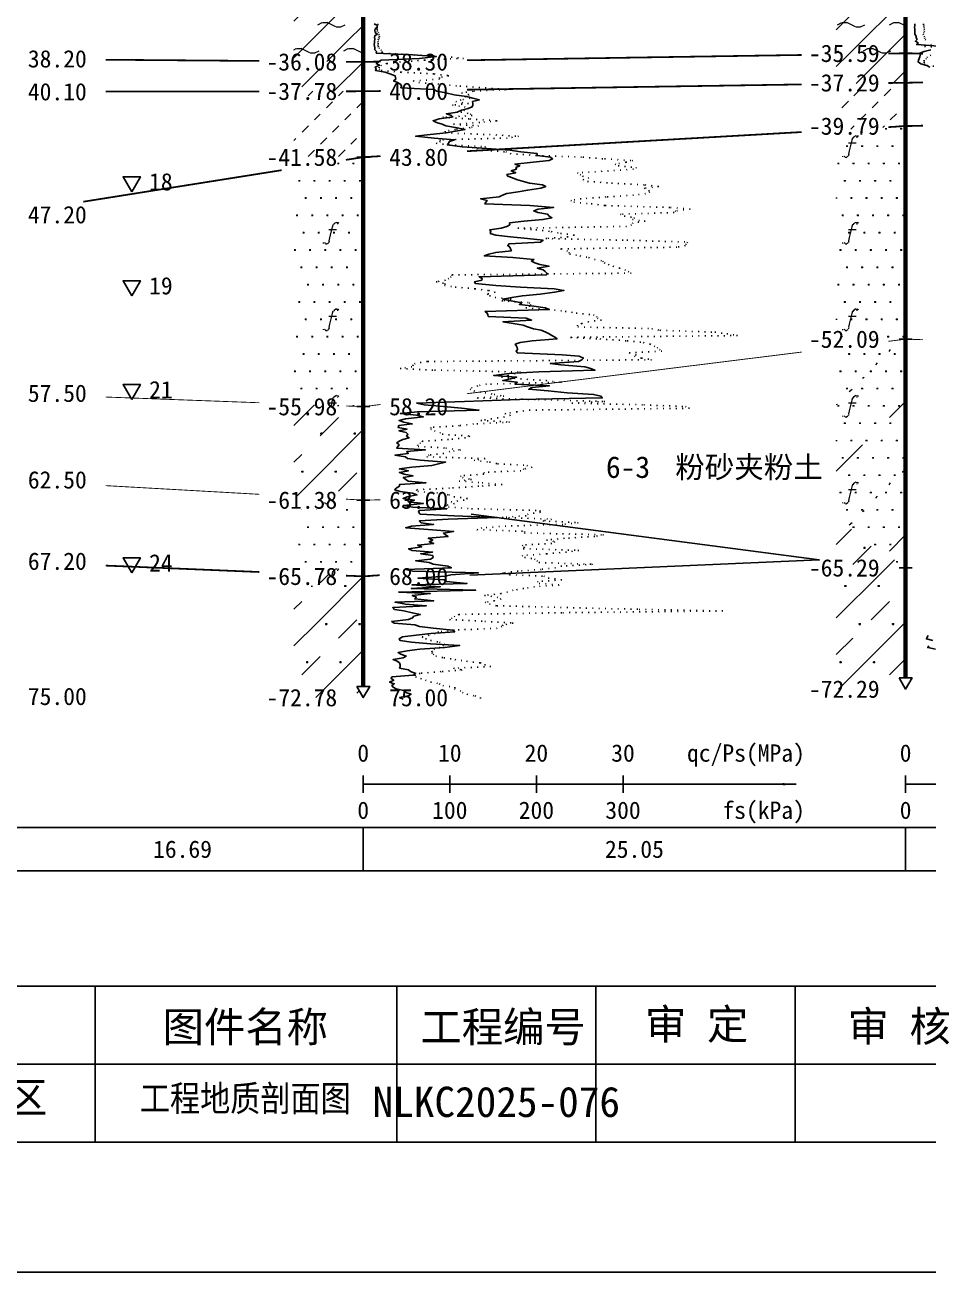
# Model space of a CAD drawing. Extents: x -37 to 3540, y -1485 to 297.
# Drawn here: x 2767 to 2871.3, y -1188 to -1044 of the extents above; entities that cross this region are included whole.
import ezdxf
from ezdxf.enums import TextEntityAlignment as Align

# ---------------------------------------------------------------- set-up
doc = ezdxf.new("R2010")
doc.units = 0
doc.linetypes.add('DOT', pattern=[6.35, 0, -6.35])
doc.layers.get('0').update_dxf_attribs({"linetype": 'CONTINUOUS'})
for name, color, linetype in [('CURVE', 200, 'CONTINUOUS'), ('FRAME', 7, 'CONTINUOUS'), ('HOLE', 41, 'CONTINUOUS'), ('RULER', 7, 'CONTINUOUS'), ('STRATUM', 241, 'CONTINUOUS')]:
    doc.layers.add(name, color=color, linetype=linetype)
doc.layers.add('HATCH', color=7, linetype='CONTINUOUS', lineweight=13)
doc.styles.add('ST', font='')
doc.styles.get('ST').set_extended_font_data('SimSun')
pattern_1 = [(45, (2352.4367, -1188), (-2.12132, 2.12132), [10, 0]), (26.565, (2353.5108, -1188.2536), (5.999823, 5.999812), [0.567, -12.849]), (0, (2352.944, -1188.2536), (0, 6), [0.567, -5.433]), (26.565, (2350.8554, -1188), (5.999823, 5.999812), [0.567, -12.849]), (0, (2351.3625, -1187.7464), (0, 6), [0.567, -5.433]), (153.435, (2352.9438, -1188.2536), (-5.999818, -5e-06), [1.134, -12.2826]), (26.565, (2356.5108, -1185.2536), (5.999823, 5.999812), [0.567, -12.849]), (0, (2355.944, -1185.2536), (0, 6), [0.567, -5.433]), (26.565, (2353.8554, -1185), (5.999823, 5.999812), [0.567, -12.849]), (0, (2354.3625, -1184.7464), (0, 6), [0.567, -5.433]), (153.435, (2355.9438, -1185.2536), (-5.999818, -5e-06), [1.134, -12.2826])]
pattern_2 = [(45, (2352.4367, -1188), (-4.24264, 4.24264), [10, 0]), (45, (2353.4977, -1191.182), (-2.12132, 6.36396), [3, -3])]
pattern_3 = [(45, (2352.4367, -1188), (-6e-07, 6.999982), [0.9473, -8.9522]), (45, (2353.8367, -1186.6), (-6e-07, 6.999982), [0.9869, -8.9126]), (45, (2355.2367, -1185.2), (-6e-07, 6.999982), [1.06018, -8.83931]), (45, (2356.6367, -1183.8), (-6e-07, 6.999982), [0.94918, -8.95032]), (45, (2358.0367, -1182.4), (-6e-07, 6.999982), [1.0365, -8.86299]), (45, (2355.9367, -1188), (-6e-07, 6.999982), [1.01335, -8.88615]), (45, (2357.3367, -1186.6), (-6e-07, 6.999982), [1.07896, -12.12037]), (45, (2358.7367, -1185.2), (-6e-07, 6.999982), [0.99882, -8.90067]), (45, (2353.1367, -1183.8), (-4e-07, 6.999982), [1.05533, -8.844165]), (45, (2354.5367, -1182.4), (-4e-07, 6.999982), [1.0365, -8.86299])]
pattern_4 = [(82.875, (2351.602, -1189.206), (0.0003693, 10.0001764), [0.08929, -80.53371]), (143.13, (2351.703, -1189.2818), (-29.999964, 20.0000536), [0.12627, -49.87373]), (172.875, (2351.8803, -1189.304), (-70.0002457, 9.9996603), [0.17857, -80.44443]), (206.565, (2352.0587, -1189.2147), (-9.999705, -9.999687), [0.19954, -22.16046]), (243.435, (2352.148, -1189.0363), (9e-06, -9.999696), [0.19954, -22.16146]), (255.964, (2352.2373, -1188.679), (-0.0002, -9.999501), [0.36813, -40.86287]), (255.964, (2352.5473, -1187.439), (-0.0002, -9.999501), [1.27838, -39.95262]), (255.964, (2352.6158, -1187.165), (-0.0002, -9.999501), [0.28235, -40.94865]), (216.87, (2352.806, -1186.9108), (-9.999982, -10.000018), [0.12627, -49.87373]), (243.435, (2352.705, -1186.9865), (9e-06, -9.999696), [0.19954, -22.16146]), (206.565, (2352.9845, -1186.8215), (-9.999705, -9.999687), [0.19954, -22.16046]), (172.875, (2353.1617, -1186.8437), (-70.0002457, 9.9996603), [0.17857, -80.44443]), (143.13, (2353.2627, -1186.9194), (-29.999964, 20.0000536), [0.12627, -49.87373]), (82.875, (2353.2516, -1187.008), (0.0003693, 10.0001764), [0.08929, -80.53371]), (0, (2352.107, -1187.66), (0, 10), [0.89286, -9.10714]), (0, (2352.4617, -1188), (1, 2), [0, -1.75]), (0, (2352.4367, -1187.975), (1, 2), [0, -1.75]), (0, (2352.4367, -1188), (1, 2), [0, -1.75]), (0, (2352.4117, -1188), (1, 2), [0, -1.75]), (0, (2352.4367, -1188.025), (1, 2), [0, -1.75])]
pattern_5 = [(82.875, (2350.6005, -1190.6533), (0.000812, 22.000388), [0.19644, -177.17416]), (143.13, (2350.8228, -1190.82), (-65.99992, 44.000118), [0.2778, -109.7222]), (172.875, (2351.2126, -1190.8687), (-154.00054, 21.999253), [0.39285, -176.97775]), (206.565, (2351.605, -1190.672), (-21.99935, -21.99931), [0.439, -48.753]), (243.435, (2351.802, -1190.28), (2e-05, -21.99933), [0.439, -48.7552]), (255.964, (2351.998, -1189.494), (-0.00044, -21.998903), [0.8099, -89.8983]), (255.964, (2352.68, -1186.7656), (-0.00044, -21.998903), [2.8124, -87.8958]), (255.964, (2352.8307, -1186.163), (-0.00044, -21.998903), [0.6212, -90.087]), (216.87, (2353.2493, -1185.6037), (-21.99996, -22.00004), [0.2778, -109.7222]), (243.435, (2353.027, -1185.77), (2e-05, -21.99933), [0.439, -48.7552]), (206.565, (2353.642, -1185.407), (-21.99935, -21.99931), [0.439, -48.753]), (172.875, (2354.0317, -1185.456), (-154.00054, 21.999253), [0.39285, -176.97775]), (143.13, (2354.254, -1185.6228), (-65.99992, 44.000118), [0.2778, -109.7222]), (82.875, (2354.2296, -1185.8177), (0.000812, 22.000388), [0.19644, -177.17416]), (0, (2351.711, -1187.252), (0, 22), [1.9643, -20.0357]), (0, (2352.4917, -1188), (2.2, 4.4), [0, -3.85]), (0, (2352.4367, -1187.945), (2.2, 4.4), [0, -3.85]), (0, (2352.4367, -1188), (2.2, 4.4), [0, -3.85]), (0, (2352.3817, -1188), (2.2, 4.4), [0, -3.85]), (0, (2352.4367, -1188.055), (2.2, 4.4), [0, -3.85])]

# ---------------------------------------------------------------- blocks, each defined once
blk = doc.blocks.new('图签_A3长')
for p, q in [((0, 18), (-380, 18)), ((-222.82, 0), (-222.82, 18)), ((-188, 0), (-188, 18)), ((-165, 0), (-165, 18)), ((-142, 0), (-142, 18)), ((-320, 9), (0, 9)), ((-380, 0), (0, 0))]:
    blk.add_line(p, q)
at = {"style": 'ST'}
for s, p in [('审 定', (-153.38, 13.61)), ('图件名称', (-205.49, 13.3)), ('工程编号', (-175.73, 13.3)), ('审 核', (-129.99, 13.36))]:
    blk.add_text(s, height=3.5, dxfattribs=at).set_placement(p, align=Align.MIDDLE_CENTER)
for tag, p in [('01＿单位名称', (-349.98, 8.36)), ('02＿工程名称', (-271.3, 5.16)), ('04＿工程编号', (-176.51, 4.65)), ('05＿日期', (-35.59, 4.65)), ('06＿图号', (-11.16, 4.91))]:
    blk.add_attdef(tag, text='', height=3.5, dxfattribs=at).set_placement(p, align=Align.MIDDLE_CENTER)
at = {"style": 'ST', "width": 0.85}
blk.add_attdef('03＿图件名称', text='', height=3, dxfattribs=at).set_placement((-205.49, 5.05), align=Align.MIDDLE_CENTER)
blk = doc.blocks.new('Arrow')
for points in [[(-3.984779, 0.348623), (0, 0), (-3.189535, 0)], [(-3.189535, 0), (0, 0), (-3.984779, -0.348623)]]:
    blk.add_solid(points)
blk = doc.blocks.new('TrigonHollow')
blk.add_lwpolyline([(0, -1.15), (1, 0.58), (-1, 0.58)], close=True)

msp = doc.modelspace()

# ---------------------------------------------------------------- hatches: boundary and pattern name
at = {"layer": 'HATCH'}
h = msp.add_hatch(dxfattribs=at)
h.set_pattern_fill('YNNT', color=251, style=0)
h.set_pattern_definition(pattern_1)
h.paths.add_polyline_path([(2806.08, -1031.68), (2798.08, -1031.54), (2798.08, -1048.22), (2806.08, -1048.29)])
h.paths.add_polyline_path([(2794.01, -1049.77), (2803.57, -1049.77), (2803.57, -1046.84), (2794.01, -1046.84)], flags=9)
h.paths.add_polyline_path([(2794.01, -1033.17), (2803.57, -1033.17), (2803.57, -1030.24), (2794.01, -1030.24)], flags=9)
h = msp.add_hatch(dxfattribs=at)
h.set_pattern_fill('YNNT', color=251, style=0)
h.set_pattern_definition(pattern_1)
h.paths.add_polyline_path([(2868.71, -1040.7), (2860.71, -1039.55), (2860.71, -1047.43), (2868.71, -1047.3)])
h.paths.add_polyline_path([(2856.64, -1048.79), (2866.2, -1048.79), (2866.2, -1045.86), (2856.64, -1045.86)], flags=9)
h.paths.add_polyline_path([(2856.64, -1042.19), (2866.2, -1042.19), (2866.2, -1039.26), (2856.64, -1039.26)], flags=9)
h = msp.add_hatch(dxfattribs=at)
h.set_pattern_fill('FZNT', color=32, style=0)
h.set_pattern_definition(pattern_2)
h.paths.add_polyline_path([(2868.71, -1047.3), (2860.71, -1047.43), (2860.71, -1050.83), (2868.71, -1050.7)])
h.paths.add_polyline_path([(2856.64, -1052.19), (2866.2, -1052.19), (2866.2, -1049.26), (2856.64, -1049.26)], flags=9)
h.paths.add_polyline_path([(2856.64, -1048.79), (2866.2, -1048.79), (2866.2, -1045.86), (2856.64, -1045.86)], flags=9)
h = msp.add_hatch(dxfattribs=at)
h.set_pattern_fill('FZNT', color=32, style=0)
h.set_pattern_definition(pattern_2)
h.paths.add_polyline_path([(2806.08, -1048.29), (2798.08, -1048.22), (2798.08, -1051.69), (2806.08, -1051.68)])
h.paths.add_polyline_path([(2794.01, -1053.17), (2803.57, -1053.17), (2803.57, -1050.24), (2794.01, -1050.24)], flags=9)
h.paths.add_polyline_path([(2794.01, -1049.77), (2803.57, -1049.77), (2803.57, -1046.84), (2794.01, -1046.84)], flags=9)
h = msp.add_hatch(dxfattribs=at)
h.set_pattern_fill('NZFT', color=52, style=0)
h.set_pattern_definition(pattern_3)
h.paths.add_polyline_path([(2868.71, -1050.7), (2860.71, -1050.83), (2860.71, -1056.16), (2868.71, -1055.7)])
h.paths.add_polyline_path([(2856.64, -1057.19), (2866.2, -1057.19), (2866.2, -1054.26), (2856.64, -1054.26)], flags=9)
h.paths.add_polyline_path([(2856.64, -1052.19), (2866.2, -1052.19), (2866.2, -1049.26), (2856.64, -1049.26)], flags=9)
h = msp.add_hatch(dxfattribs=at)
h.set_pattern_fill('NZFT', color=52, style=0)
h.set_pattern_definition(pattern_3)
h.paths.add_polyline_path([(2806.08, -1051.68), (2798.08, -1051.69), (2798.08, -1060.56), (2806.08, -1059.29)])
h.paths.add_polyline_path([(2794.01, -1060.77), (2803.57, -1060.77), (2803.57, -1057.84), (2794.01, -1057.84)], flags=9)
h.paths.add_polyline_path([(2794.01, -1053.17), (2803.57, -1053.17), (2803.57, -1050.24), (2794.01, -1050.24)], flags=9)
h = msp.add_hatch(dxfattribs=at)
h.set_pattern_fill('FS', color=142, style=0)
h.set_pattern_definition(pattern_4)
h.paths.add_polyline_path([(2868.71, -1055.7), (2860.71, -1056.16), (2860.71, -1081.3), (2868.71, -1080.3)])
h.paths.add_polyline_path([(2856.64, -1081.79), (2866.2, -1081.79), (2866.2, -1078.86), (2856.64, -1078.86)], flags=9)
h.paths.add_polyline_path([(2856.64, -1057.19), (2866.2, -1057.19), (2866.2, -1054.26), (2856.64, -1054.26)], flags=9)
h = msp.add_hatch(dxfattribs=at)
h.set_pattern_fill('FS', color=142, style=0)
h.set_pattern_definition(pattern_4)
h.paths.add_polyline_path([(2806.08, -1059.29), (2798.08, -1060.56), (2798.08, -1087.79), (2806.08, -1088.09)])
h.paths.add_polyline_path([(2794.01, -1089.57), (2803.57, -1089.57), (2803.57, -1086.64), (2794.01, -1086.64)], flags=9)
h.paths.add_polyline_path([(2794.01, -1060.77), (2803.57, -1060.77), (2803.57, -1057.84), (2794.01, -1057.84)], flags=9)
h = msp.add_hatch(dxfattribs=at)
h.set_pattern_fill('FS', color=142, style=0)
h.set_pattern_definition(pattern_4)
h.paths.add_polyline_path([(2868.71, -1080.3), (2860.71, -1081.3), (2860.71, -1100.95), (2868.71, -1106.7)])
h.paths.add_polyline_path([(2856.64, -1081.79), (2866.2, -1081.79), (2866.2, -1078.86), (2856.64, -1078.86)], flags=9)
h = msp.add_hatch(dxfattribs=at)
h.set_pattern_fill('SZFT', color=142, scale=2.2, style=0)
h.set_pattern_definition([(45, (2352.437, -1188), (-2e-06, 15.39996), [4.3383, -17.44058]), (45, (2358.625, -1181.777), (-2e-06, 15.39996), [4.38607, -17.3928]), (45, (2363.585, -1176.819), (-2e-06, 15.39996), [3.98994, -17.78894]), (26.565, (2352.437, -1180.3), (15.4, 15.4), [0.2123, -34.22315]), (36.8699, (2353.9767, -1178.76), (15.4, 15.4), [0.43504, -76.56496]), (315, (2360.137, -1172.653), (15.39996, 3e-06), [0.0727, -21.70617]), (26.565, (2360.137, -1188), (15.4, 15.4), [0.31845, -34.117]), (26.565, (2361.677, -1186.46), (15.4, 15.4), [0.2316, -34.20383]), (90, (2362.447, -1185.69), (-15.4, -1e-06), [0.0633, -15.3367]), (26.565, (2363.217, -1184.92), (15.4, 15.4), [0.2002, -68.6707]), (36.8699, (2364.7567, -1183.38), (15.4, 15.4), [0.24352, -76.75648]), (45, (2366.297, -1181.84), (-5e-07, 15.39996), [0.24005, -21.53884]), (315, (2367.648, -1180.195), (15.39996, 3e-06), [0.0727, -21.70617]), (36.8699, (2355.5167, -1177.22), (15.4, 15.4), [0.22493, -76.77507]), (53.1301, (2357.0567, -1175.68), (30.8, 46.2), [0.29564, -76.70436]), (53.1301, (2358.5967, -1174.14), (30.8, 46.2), [0.27774, -76.72226])])
h.paths.add_polyline_path([(2868.71, -1080.3), (2860.71, -1081.3), (2860.71, -1100.95), (2868.71, -1106.7)])
h.paths.add_polyline_path([(2856.64, -1081.79), (2866.2, -1081.79), (2866.2, -1078.86), (2856.64, -1078.86)], flags=9)
h = msp.add_hatch(dxfattribs=at)
h.set_pattern_fill('FZNT', color=32, style=0)
h.set_pattern_definition(pattern_2)
h.paths.add_polyline_path([(2806.08, -1088.09), (2798.08, -1087.79), (2798.08, -1098.43), (2806.08, -1098.88)])
h.paths.add_polyline_path([(2794.01, -1100.37), (2803.57, -1100.37), (2803.57, -1097.44), (2794.01, -1097.44)], flags=9)
h.paths.add_polyline_path([(2794.01, -1089.57), (2803.57, -1089.57), (2803.57, -1086.64), (2794.01, -1086.64)], flags=9)
h = msp.add_hatch(dxfattribs=at)
h.set_pattern_fill('FS', color=32, scale=2.2, style=0)
h.set_pattern_definition(pattern_5)
h.paths.add_polyline_path([(2806.08, -1088.09), (2798.08, -1087.79), (2798.08, -1098.43), (2806.08, -1098.88)])
h.paths.add_polyline_path([(2794.01, -1100.37), (2803.57, -1100.37), (2803.57, -1097.44), (2794.01, -1097.44)], flags=9)
h.paths.add_polyline_path([(2794.01, -1089.57), (2803.57, -1089.57), (2803.57, -1086.64), (2794.01, -1086.64)], flags=9)
h = msp.add_hatch(dxfattribs=at)
h.set_pattern_fill('FS', color=142, style=0)
h.set_pattern_definition(pattern_4)
h.paths.add_polyline_path([(2806.08, -1098.88), (2798.08, -1098.43), (2798.08, -1107.35), (2806.08, -1107.68)])
h.paths.add_polyline_path([(2794.01, -1109.17), (2803.57, -1109.17), (2803.57, -1106.24), (2794.01, -1106.24)], flags=9)
h.paths.add_polyline_path([(2794.01, -1100.37), (2803.57, -1100.37), (2803.57, -1097.44), (2794.01, -1097.44)], flags=9)
h = msp.add_hatch(dxfattribs=at)
h.set_pattern_fill('FZNT', color=32, style=0)
h.set_pattern_definition(pattern_2)
h.paths.add_polyline_path([(2868.71, -1106.7), (2860.71, -1100.95), (2860.71, -1120.7), (2868.71, -1120.7), (2867.96, -1119.4), (2868.71, -1119.4)])
h.paths.add_polyline_path([(2856.64, -1122.19), (2866.2, -1122.19), (2866.2, -1119.26), (2856.64, -1119.26)], flags=9)
h.paths.add_polyline_path([(2856.64, -1108.19), (2866.2, -1108.19), (2866.2, -1105.26), (2856.64, -1105.26)], flags=9)
h = msp.add_hatch(dxfattribs=at)
h.set_pattern_fill('FS', color=32, scale=2.2, style=0)
h.set_pattern_definition(pattern_5)
h.paths.add_polyline_path([(2868.71, -1106.7), (2860.71, -1100.95), (2860.71, -1120.7), (2868.71, -1120.7), (2867.96, -1119.4), (2868.71, -1119.4)])
h.paths.add_polyline_path([(2856.64, -1122.19), (2866.2, -1122.19), (2866.2, -1119.26), (2856.64, -1119.26)], flags=9)
h.paths.add_polyline_path([(2856.64, -1108.19), (2866.2, -1108.19), (2866.2, -1105.26), (2856.64, -1105.26)], flags=9)
h = msp.add_hatch(dxfattribs=at)
h.set_pattern_fill('FZNT', color=32, style=0)
h.set_pattern_definition(pattern_2)
h.paths.add_polyline_path([(2806.08, -1107.68), (2798.08, -1107.35), (2798.08, -1121.68), (2806.08, -1121.68), (2805.33, -1120.39), (2806.08, -1120.39)])
h.paths.add_polyline_path([(2794.01, -1123.17), (2803.57, -1123.17), (2803.57, -1120.24), (2794.01, -1120.24)], flags=9)
h.paths.add_polyline_path([(2794.01, -1109.17), (2803.57, -1109.17), (2803.57, -1106.24), (2794.01, -1106.24)], flags=9)
h = msp.add_hatch(dxfattribs=at)
h.set_pattern_fill('FS', color=32, scale=2.2, style=0)
h.set_pattern_definition(pattern_5)
h.paths.add_polyline_path([(2806.08, -1107.68), (2798.08, -1107.35), (2798.08, -1121.68), (2806.08, -1121.68), (2805.33, -1120.39), (2806.08, -1120.39)])
h.paths.add_polyline_path([(2794.01, -1123.17), (2803.57, -1123.17), (2803.57, -1120.24), (2794.01, -1120.24)], flags=9)
h.paths.add_polyline_path([(2794.01, -1109.17), (2803.57, -1109.17), (2803.57, -1106.24), (2794.01, -1106.24)], flags=9)

# ---------------------------------------------------------------- linework, layer by layer
at = {"layer": 'CURVE', "color": 30, "linetype": 'Continuous'}
for points in [[(2807.33, -1043.88), (2807.73, -1044.09), (2807.7, -1044.28), (2807.46, -1044.49), (2807.42, -1044.68), (2807.47, -1044.88), (2807.71, -1045.09), (2807.42, -1045.28), (2807.38, -1045.49), (2807.42, -1045.68), (2807.4, -1045.88), (2807.38, -1046.09), (2807.36, -1046.28), (2807.4, -1046.49), (2807.44, -1046.68), (2807.41, -1046.88), (2807.6, -1047.09), (2807.58, -1047.28), (2811.81, -1047.49), (2814.52, -1047.68), (2812.58, -1047.88), (2808.15, -1048.09), (2807.83, -1048.29), (2807.59, -1048.49), (2807.98, -1048.68), (2807.48, -1048.88), (2807.57, -1049.09), (2807.5, -1049.28), (2808.6, -1049.49), (2809.15, -1049.68), (2809.79, -1049.88), (2809.8, -1050.09), (2809.84, -1050.28), (2809.59, -1050.49), (2810.06, -1050.68), (2810.41, -1050.88), (2810.51, -1051.09), (2810.43, -1051.28), (2814.23, -1051.49), (2814.6, -1051.68), (2815.62, -1051.88), (2816.57, -1052.09), (2818.02, -1052.28), (2818.74, -1052.49), (2819.5, -1052.68), (2818.72, -1052.88), (2818.73, -1053.09), (2818.73, -1053.28), (2818.66, -1053.49), (2818.2, -1053.68), (2817.42, -1053.88), (2816.95, -1054.09), (2815.68, -1054.28), (2816.29, -1054.49), (2816.26, -1054.68), (2814.84, -1054.88), (2814.15, -1055.09), (2814.53, -1055.28), (2815.19, -1055.49), (2815.62, -1055.68), (2816.74, -1055.88), (2817.85, -1056.09), (2816.74, -1056.28), (2815.65, -1056.49), (2813.8, -1056.68), (2812.13, -1056.88), (2814.29, -1057.09), (2816.64, -1057.28), (2816.04, -1057.49), (2815.92, -1057.68), (2815.8, -1057.88), (2817.52, -1058.09), (2820.34, -1058.28), (2823.03, -1058.49), (2824.3, -1058.68), (2826.16, -1058.88), (2826.15, -1059.09), (2827.69, -1059.29), (2827.94, -1059.49), (2827.57, -1059.68), (2825.72, -1059.88), (2823.59, -1060.09), (2824.16, -1060.28), (2823.72, -1060.49), (2823.77, -1060.68), (2823.18, -1060.88), (2823.69, -1061.09), (2822.68, -1061.28), (2822.79, -1061.49), (2823.32, -1061.68), (2823.79, -1061.88), (2824.6, -1062.09), (2825.3, -1062.28), (2826.77, -1062.49), (2827.16, -1062.68), (2826.61, -1062.88), (2825.09, -1063.09), (2823.99, -1063.28), (2822.66, -1063.49), (2822.16, -1063.68), (2821.79, -1063.88), (2819.64, -1064.09), (2820.38, -1064.28), (2820.23, -1064.49), (2820.14, -1064.68), (2825.31, -1064.88), (2828.07, -1065.09), (2826.28, -1065.28), (2825.78, -1065.49), (2826.23, -1065.68), (2827.38, -1065.88), (2827.54, -1066.09), (2827.88, -1066.28), (2826.83, -1066.49), (2824.62, -1066.68), (2822.99, -1066.88), (2823.03, -1067.09), (2822.67, -1067.28), (2822.02, -1067.49), (2820.69, -1067.68), (2820.81, -1067.88), (2820.75, -1068.09), (2821.4, -1068.28), (2823.09, -1068.49), (2825.06, -1068.68), (2826.86, -1068.88), (2826.55, -1069.09), (2822.93, -1069.28), (2822.77, -1069.49), (2823, -1069.68), (2823.1, -1069.88), (2823.19, -1070.09), (2821.39, -1070.28), (2820.58, -1070.49), (2820.05, -1070.68), (2823.35, -1070.88), (2825.79, -1071.09), (2825.5, -1071.28), (2825.89, -1071.49), (2826.48, -1071.68), (2827.54, -1071.88), (2826.17, -1072.09), (2826.87, -1072.28), (2827.08, -1072.49), (2827.3, -1072.68), (2827.23, -1072.88), (2819.47, -1073.09), (2819.8, -1073.28), (2819.76, -1073.49), (2818.94, -1073.68), (2819.05, -1073.88), (2821.4, -1074.09), (2824.25, -1074.28), (2828.14, -1074.49), (2829.25, -1074.68), (2828.18, -1074.88), (2826.52, -1075.09), (2824.47, -1075.28), (2823.26, -1075.49), (2822.2, -1075.68), (2823.15, -1075.88), (2824.4, -1076.09), (2824.11, -1076.28), (2825.78, -1076.49), (2827.08, -1076.68), (2827.59, -1076.88), (2820.15, -1077.09), (2820.4, -1077.28), (2820.49, -1077.49), (2820.52, -1077.68), (2824.89, -1077.88), (2825.52, -1078.09), (2822.22, -1078.28), (2823.4, -1078.49), (2824.55, -1078.68), (2825.07, -1078.88), (2825.75, -1079.09), (2826.62, -1079.28), (2827.18, -1079.49), (2827.57, -1079.68), (2827.87, -1079.88), (2828.29, -1080.09), (2828.46, -1080.28), (2825.59, -1080.49), (2824.22, -1080.68), (2823.63, -1080.88), (2823.8, -1081.09), (2823.86, -1081.28), (2823.89, -1081.49), (2823.74, -1081.68), (2823.89, -1081.88), (2829.07, -1082.09), (2831, -1082.28), (2831.51, -1082.49), (2831.32, -1082.68), (2830.94, -1082.88), (2827.67, -1083.09), (2828.89, -1083.28), (2831.67, -1083.49), (2832.35, -1083.68), (2832.83, -1083.88), (2826.37, -1084.09), (2822.92, -1084.28), (2821.16, -1084.49), (2823.8, -1084.68), (2823.08, -1084.88), (2822.19, -1085.09), (2823.86, -1085.28), (2823.59, -1085.49), (2827.58, -1085.68), (2825.57, -1085.88), (2825.19, -1086.09), (2827.43, -1086.28), (2829.62, -1086.49), (2832.68, -1086.68), (2833.53, -1086.88), (2833.68, -1087.09), (2824.14, -1087.28), (2817.77, -1087.49), (2812.26, -1087.68), (2813.12, -1087.88), (2815.35, -1088.09), (2817.44, -1088.28), (2819.44, -1088.49), (2812.34, -1088.68), (2810.36, -1088.88), (2812.22, -1089.09), (2813.03, -1089.28), (2810.98, -1089.49), (2810.23, -1089.68), (2810.76, -1089.88), (2811.74, -1090.09), (2810.19, -1090.28), (2810.11, -1090.49), (2811.15, -1090.68), (2810.21, -1090.88), (2811.03, -1091.09), (2811.24, -1091.28), (2811.07, -1091.49), (2811.37, -1091.68), (2810.64, -1091.88), (2810.22, -1092.09), (2809.95, -1092.28), (2810.23, -1092.49), (2810.08, -1092.68), (2809.95, -1092.88), (2813.26, -1093.09), (2811.1, -1093.28), (2811.28, -1093.49), (2809.75, -1093.68), (2810.96, -1093.88), (2811.18, -1094.09), (2812.65, -1094.28), (2815.59, -1094.49), (2814.78, -1094.68), (2813.99, -1094.88), (2811.68, -1095.09), (2810.27, -1095.28), (2811.3, -1095.49), (2810.27, -1095.68), (2810.81, -1095.88), (2811.84, -1096.09), (2810.7, -1096.28), (2811.01, -1096.49), (2811.28, -1096.68), (2813.32, -1096.88), (2810.27, -1097.09), (2810.27, -1097.28), (2809.9, -1097.49), (2809.73, -1097.68), (2810.33, -1097.88), (2811.79, -1098.09), (2812.29, -1098.28), (2811.17, -1098.49), (2810.69, -1098.68), (2811.99, -1098.88), (2811.29, -1099.09), (2813.04, -1099.28), (2810.72, -1099.49), (2811.8, -1099.68), (2815.74, -1099.88), (2812.53, -1100.08), (2812.48, -1100.29), (2812.67, -1100.49), (2816.6, -1100.68), (2821.53, -1100.88), (2815.9, -1101.08), (2812.58, -1101.29), (2812.79, -1101.49), (2814.2, -1101.68), (2811.67, -1101.88), (2811, -1102.08), (2813.57, -1102.29), (2816.51, -1102.49), (2815.34, -1102.68), (2815.58, -1102.88), (2815.89, -1103.08), (2813.6, -1103.29), (2814.11, -1103.49), (2813.7, -1103.68), (2814.23, -1103.88), (2812.38, -1104.08), (2812.84, -1104.29), (2811.33, -1104.49), (2811.75, -1104.68), (2814.1, -1104.88), (2812.73, -1105.08), (2814.11, -1105.29), (2814.15, -1105.49), (2813.86, -1105.68), (2812.15, -1105.88), (2813.7, -1106.08), (2814.16, -1106.29), (2815.85, -1106.49), (2816.26, -1106.68), (2811, -1106.88), (2811.81, -1107.08), (2819.39, -1107.29), (2816.21, -1107.49), (2815.56, -1107.68), (2812.39, -1107.88), (2815.43, -1108.08), (2815.7, -1108.29), (2818.05, -1108.49), (2811.71, -1108.68), (2814.97, -1108.88), (2811.63, -1109.08), (2819.08, -1109.29), (2810.18, -1109.49), (2813.83, -1109.68), (2811.75, -1109.88), (2812.22, -1110.08), (2812.04, -1110.29), (2814.23, -1110.49), (2809.76, -1110.68), (2810.97, -1110.88), (2813.37, -1111.08), (2809.49, -1111.29), (2809.7, -1111.49), (2810.78, -1111.68), (2811.75, -1111.88), (2812.69, -1112.08), (2811.91, -1112.29), (2811.79, -1112.49), (2811.33, -1112.68), (2809.38, -1112.88), (2809.66, -1113.08), (2812.04, -1113.29), (2812.6, -1113.49), (2814.15, -1113.68), (2816.44, -1113.88), (2816.65, -1114.08), (2813.89, -1114.29), (2812.2, -1114.49), (2810.61, -1114.68), (2810.24, -1114.88), (2810.33, -1115.08), (2811.67, -1115.29), (2813.84, -1115.49), (2817.22, -1115.68), (2815.5, -1115.88), (2812.61, -1116.08), (2811.14, -1116.29), (2810.1, -1116.49), (2810.43, -1116.68), (2811.06, -1116.88), (2810.68, -1117.08), (2809.53, -1117.29), (2809.99, -1117.49), (2810.29, -1117.68), (2810.34, -1117.88), (2810.33, -1118.08), (2810.29, -1118.29), (2811.33, -1118.49), (2811.53, -1118.68), (2812.14, -1118.88), (2811.84, -1119.08), (2809.4, -1119.29), (2809.3, -1119.49), (2809.61, -1119.68), (2809.12, -1119.88), (2809.67, -1120.08), (2809.38, -1120.29), (2809.54, -1120.49), (2809.9, -1120.68), (2810.93, -1120.88), (2811.01, -1121.08), (2811.61, -1121.29), (2811.26, -1121.49), (2810.28, -1121.68), (2810.69, -1121.88)], [(2869.76, -1043.9), (2869.77, -1044.1), (2869.75, -1044.3), (2869.76, -1044.5), (2869.76, -1044.7), (2869.76, -1044.9), (2869.77, -1045.1), (2869.93, -1045.3), (2869.92, -1045.5), (2870.04, -1045.7), (2869.85, -1045.9), (2870.17, -1046.1), (2870, -1046.3), (2872.98, -1046.5)], [(2871.62, -1046.9), (2870.86, -1047.1), (2870.37, -1047.3), (2870.39, -1047.5), (2870.35, -1047.7), (2870.26, -1047.9), (2870.2, -1048.1), (2870.16, -1048.3), (2870.47, -1048.5), (2871.15, -1048.7), (2871.49, -1048.9)], [(2871.31, -1114.5), (2871.19, -1114.7), (2871.12, -1114.9), (2871.86, -1115.1)], [(2871.41, -1115.7), (2871.26, -1115.9), (2872.16, -1116.1)]]:
    msp.add_lwpolyline(points, dxfattribs=at)
at = {"layer": 'CURVE', "color": 100, "linetype": 'DOT', "ltscale": 0.1}
for points in [[(2807.82, -1043.88), (2807.74, -1044.09), (2807.68, -1044.28), (2807.71, -1044.49), (2807.68, -1044.68), (2807.81, -1044.88), (2807.88, -1045.09), (2807.95, -1045.28), (2807.91, -1045.49), (2807.83, -1045.68), (2807.78, -1045.88), (2807.82, -1046.09), (2807.78, -1046.28), (2807.82, -1046.49), (2807.88, -1046.68), (2808.15, -1046.88), (2808.24, -1047.09), (2808.29, -1047.28), (2811.98, -1047.49), (2815.52, -1047.68), (2817.68, -1047.88), (2813.19, -1048.09), (2810.37, -1048.29), (2808.8, -1048.49), (2808.21, -1048.68), (2807.94, -1048.88), (2807.94, -1049.09), (2808.16, -1049.28), (2810.46, -1049.49), (2814.28, -1049.68), (2815.96, -1049.88), (2814.89, -1050.09), (2814.91, -1050.28), (2811.84, -1050.49), (2812.5, -1050.68), (2815.3, -1050.88), (2817.25, -1051.09), (2820.17, -1051.28), (2822.61, -1051.49), (2818.77, -1051.68), (2817.43, -1051.88), (2818.33, -1052.09), (2817.86, -1052.28), (2818.4, -1052.49), (2817.38, -1052.68), (2816.76, -1052.88), (2818.23, -1053.09), (2816.38, -1053.28), (2817.77, -1053.49), (2818.21, -1053.68), (2817.78, -1053.88), (2817.37, -1054.09), (2818.42, -1054.28), (2818.66, -1054.49), (2815.27, -1054.68), (2818.41, -1054.88), (2821.56, -1055.09), (2819.53, -1055.28), (2816.52, -1055.49), (2819.4, -1055.68), (2818.42, -1055.88), (2816.74, -1056.09), (2815.56, -1056.28), (2815.53, -1056.49), (2820.66, -1056.68), (2824.03, -1056.88), (2822.71, -1057.09), (2814.97, -1057.28), (2814.99, -1057.49), (2814.51, -1057.68), (2815.98, -1057.88), (2820.21, -1058.09), (2819.19, -1058.28), (2820.09, -1058.49), (2822.54, -1058.68), (2823.05, -1058.88), (2826.06, -1059.09), (2831.44, -1059.29), (2833.96, -1059.49), (2837.23, -1059.68), (2836.41, -1059.88), (2835.17, -1060.09), (2835.52, -1060.28), (2837.63, -1060.49), (2837.31, -1060.68), (2834.39, -1060.88), (2830.82, -1061.09), (2831.15, -1061.28), (2831.42, -1061.49), (2832.15, -1061.68), (2831.45, -1061.88), (2831.98, -1062.09), (2834.76, -1062.28), (2838.61, -1062.49), (2840.22, -1062.68), (2838.52, -1062.88), (2839.05, -1063.09), (2839.16, -1063.28), (2838.69, -1063.49), (2837.3, -1063.68), (2834.12, -1063.88), (2831.25, -1064.09), (2830.06, -1064.28), (2830.39, -1064.49), (2832.42, -1064.68), (2834.03, -1064.88), (2841.55, -1065.09), (2843.84, -1065.28), (2842.18, -1065.49), (2841.98, -1065.68), (2835.79, -1065.88), (2836.23, -1066.09), (2837.39, -1066.28), (2837.17, -1066.49), (2838.63, -1066.68), (2837.23, -1066.88), (2837.07, -1067.09), (2836.5, -1067.28), (2823.94, -1067.49), (2826.02, -1067.68), (2827.79, -1067.88), (2828.87, -1068.09), (2830.47, -1068.28), (2829.7, -1068.49), (2827.17, -1068.68), (2836.52, -1068.88), (2843.53, -1069.09), (2843.39, -1069.28), (2843.28, -1069.49), (2842.3, -1069.68), (2828.87, -1069.88), (2829.6, -1070.09), (2829.81, -1070.28), (2829.9, -1070.49), (2831.1, -1070.68), (2832.11, -1070.88), (2832.78, -1071.09), (2833.74, -1071.28), (2833.91, -1071.49), (2834.37, -1071.68), (2834.91, -1071.88), (2835.65, -1072.09), (2836.28, -1072.28), (2836.67, -1072.49), (2837.03, -1072.68), (2816.34, -1072.88), (2816.23, -1073.09), (2815.98, -1073.28), (2815.57, -1073.49), (2814.52, -1073.68), (2815.56, -1073.88), (2815.46, -1074.09), (2816.71, -1074.28), (2818.99, -1074.49), (2820.57, -1074.68), (2821.3, -1074.88), (2820.4, -1075.09), (2820.68, -1075.28), (2821.3, -1075.49), (2823.15, -1075.68), (2822.1, -1075.88), (2825.24, -1076.09), (2825.45, -1076.28), (2825.32, -1076.49), (2824.86, -1076.68), (2827.42, -1076.88), (2829.42, -1077.09), (2830.69, -1077.28), (2832.66, -1077.49), (2833, -1077.68), (2833.13, -1077.88), (2833.58, -1078.09), (2832.11, -1078.28), (2831.32, -1078.49), (2830.83, -1078.68), (2830.85, -1078.88), (2839.39, -1079.09), (2840.35, -1079.28), (2846.7, -1079.49), (2848.07, -1079.68), (2849.3, -1079.88), (2830.01, -1080.09), (2833.41, -1080.28), (2836.57, -1080.49), (2838.42, -1080.68), (2839.22, -1080.88), (2839.66, -1081.09), (2840.02, -1081.28), (2840.29, -1081.49), (2840.57, -1081.68), (2836.8, -1081.88), (2837.58, -1082.09), (2837.4, -1082.28), (2838.22, -1082.49), (2839.38, -1082.68), (2813.49, -1082.88), (2812.07, -1083.09), (2811.86, -1083.28), (2811.71, -1083.49), (2810.35, -1083.68), (2814.33, -1083.88), (2824.25, -1084.09), (2823.62, -1084.28), (2822.81, -1084.49), (2822.05, -1084.68), (2824.25, -1084.88), (2827.2, -1085.09), (2828.98, -1085.28), (2820.32, -1085.49), (2819.3, -1085.68), (2818.67, -1085.88), (2818.43, -1086.09), (2818.87, -1086.28), (2820.15, -1086.49), (2821.19, -1086.68), (2822.33, -1086.88), (2819.23, -1087.09), (2826.3, -1087.28), (2833.97, -1087.49), (2830.16, -1087.68), (2838.48, -1087.88), (2843.29, -1088.09), (2843.75, -1088.28), (2825.35, -1088.49), (2823.83, -1088.68), (2822.45, -1088.88), (2823.08, -1089.09), (2822.38, -1089.28), (2820.93, -1089.49), (2819.67, -1089.68), (2822.99, -1089.88), (2818.83, -1090.09), (2817.19, -1090.28), (2813.87, -1090.49), (2813.89, -1090.68), (2814.31, -1090.88), (2814.94, -1091.09), (2815.21, -1091.28), (2818.38, -1091.49), (2817.89, -1091.68), (2815.93, -1091.88), (2812.94, -1092.09), (2812.69, -1092.28), (2812.35, -1092.49), (2812.42, -1092.68), (2815.61, -1092.88), (2817.32, -1093.09), (2816.09, -1093.28), (2815.38, -1093.49), (2813.7, -1093.68), (2813.42, -1093.88), (2820.16, -1094.09), (2818.89, -1094.28), (2820.68, -1094.49), (2821.6, -1094.68), (2824.97, -1094.88), (2825.58, -1095.09), (2824.62, -1095.28), (2824.29, -1095.49), (2820.05, -1095.68), (2820.01, -1095.88), (2817.3, -1096.09), (2817.53, -1096.28), (2818.58, -1096.49), (2817.15, -1096.68), (2819.81, -1096.88), (2822.12, -1097.09), (2819.43, -1097.28), (2816.05, -1097.49), (2812.23, -1097.68), (2812.38, -1097.88), (2815.07, -1098.09), (2815.96, -1098.28), (2816.55, -1098.49), (2818.11, -1098.68), (2817.72, -1098.88), (2816.22, -1099.09), (2816.61, -1099.28), (2815.65, -1099.49), (2815.92, -1099.68), (2818.6, -1099.88), (2826.51, -1100.08), (2826.55, -1100.29), (2825.13, -1100.49), (2824.88, -1100.68), (2822.13, -1100.88), (2827.84, -1101.08), (2826.82, -1101.29), (2830.91, -1101.49), (2829.15, -1101.68), (2822.56, -1101.88), (2819.79, -1102.08), (2819.22, -1102.29), (2824.69, -1102.49), (2824.69, -1102.68), (2833.84, -1102.88), (2832.82, -1103.08), (2829.32, -1103.29), (2827.25, -1103.49), (2828.22, -1103.68), (2827.86, -1103.88), (2824.45, -1104.08), (2824.69, -1104.29), (2824.57, -1104.49), (2830.96, -1104.68), (2829.54, -1104.88), (2827.26, -1105.08), (2824.44, -1105.29), (2824.72, -1105.49), (2825.86, -1105.68), (2826.13, -1105.88), (2826.37, -1106.08), (2832.56, -1106.29), (2829, -1106.49), (2828.3, -1106.68), (2826.64, -1106.88), (2823.97, -1107.08), (2822.17, -1107.29), (2823, -1107.49), (2826.92, -1107.68), (2827.45, -1107.88), (2829.01, -1108.08), (2826.22, -1108.29), (2826.39, -1108.49), (2828.72, -1108.68), (2825.87, -1108.88), (2824.61, -1109.08), (2823.4, -1109.29), (2822.75, -1109.49), (2822.01, -1109.68), (2820.09, -1109.88), (2821.55, -1110.08), (2822, -1110.29), (2821.24, -1110.49), (2820.16, -1110.68), (2820.65, -1110.88), (2821.51, -1111.08), (2829.6, -1111.29), (2837.93, -1111.49), (2847.6, -1111.68), (2829.01, -1111.88), (2817.15, -1112.08), (2816.67, -1112.29), (2816.35, -1112.49), (2816.05, -1112.68), (2820.12, -1112.88), (2823.39, -1113.08), (2822.21, -1113.29), (2822.1, -1113.49), (2821.56, -1113.68), (2816.63, -1113.88), (2814.8, -1114.08), (2814.36, -1114.29), (2813.68, -1114.49), (2812.9, -1114.68), (2813.29, -1114.88), (2813.87, -1115.08), (2814.88, -1115.29), (2815.51, -1115.49), (2815.37, -1115.68), (2814.93, -1115.88), (2814.32, -1116.08), (2814.02, -1116.29), (2814.04, -1116.49), (2814.16, -1116.68), (2814.46, -1116.88), (2815.4, -1117.08), (2816.66, -1117.29), (2818.02, -1117.49), (2819.59, -1117.68), (2820.09, -1117.88), (2820.81, -1118.08), (2816.52, -1118.29), (2817.5, -1118.49), (2815.08, -1118.68), (2812.64, -1118.88), (2812.07, -1119.08), (2812.13, -1119.29), (2812.71, -1119.49), (2813.27, -1119.68), (2813.85, -1119.88), (2814.87, -1120.08), (2815.26, -1120.29), (2816.68, -1120.49), (2816.62, -1120.68), (2817.27, -1120.88), (2817.55, -1121.08), (2818.05, -1121.29), (2818.98, -1121.49), (2819.64, -1121.68), (2819.64, -1121.88)], [(2870.76, -1043.9), (2870.8, -1044.1), (2870.85, -1044.3), (2870.87, -1044.5), (2870.89, -1044.7), (2870.84, -1044.9), (2870.74, -1045.1), (2870.87, -1045.3), (2870.9, -1045.5), (2870.97, -1045.7), (2871.46, -1045.9)], [(2871.71, -1046.3), (2870.89, -1046.5), (2875.18, -1046.7)], [(2871.62, -1047.5), (2871.25, -1047.7), (2871.14, -1047.9), (2870.84, -1048.1), (2870.84, -1048.3), (2870.86, -1048.5), (2871.14, -1048.7), (2873.15, -1048.9)]]:
    msp.add_lwpolyline(points, dxfattribs=at)
at = {"layer": 'FRAME', "linetype": 'Continuous'}
msp.add_line((2160.07, -1173), (2997.96, -1173), dxfattribs=at)
at = {"layer": 'FRAME', "color": 245, "linetype": 'Continuous'}
msp.add_line((2140.07, -1188), (3017.96, -1188), dxfattribs=at)
at = {"layer": 'HOLE', "linetype": 'Continuous', "const_width": 0.5}
for points in [[(2806.08, -971.68), (2806.08, -1120.39)], [(2868.71, -970.7), (2868.71, -1119.4)]]:
    msp.add_lwpolyline(points, dxfattribs=at)
at = {"layer": 'HOLE', "linetype": 'Continuous'}
for points in [[(2867.96, -1047.3), (2869.46, -1047.3)], [(2805.33, -1048.29), (2806.83, -1048.29)], [(2867.96, -1050.7), (2869.46, -1050.7)], [(2805.33, -1051.68), (2806.83, -1051.68)], [(2867.96, -1055.7), (2869.46, -1055.7)], [(2805.33, -1059.29), (2806.83, -1059.29)], [(2867.96, -1080.3), (2869.46, -1080.3)], [(2805.33, -1088.09), (2806.83, -1088.09)], [(2805.33, -1098.88), (2806.83, -1098.88)], [(2867.96, -1106.7), (2869.46, -1106.7)], [(2805.33, -1107.68), (2806.83, -1107.68)]]:
    msp.add_lwpolyline(points, dxfattribs=at)
for points in [[(2867.96, -1119.4), (2869.46, -1119.4), (2868.71, -1120.7)], [(2805.33, -1120.39), (2806.83, -1120.39), (2806.08, -1121.68)]]:
    msp.add_lwpolyline(points, close=True, dxfattribs=at)
at = {"layer": 'RULER', "linetype": 'Continuous'}
for points in [[(2806.08, -1131.68), (2806.08, -1130.68)], [(2816.08, -1131.68), (2816.08, -1130.68)], [(2826.08, -1131.68), (2826.08, -1130.68)], [(2836.08, -1131.68), (2836.08, -1130.68)], [(2868.71, -1131.68), (2868.71, -1130.68)], [(2806.08, -1131.68), (2856.08, -1131.68)], [(2806.08, -1131.68), (2806.08, -1132.68)], [(2816.08, -1131.68), (2816.08, -1132.68)], [(2826.08, -1131.68), (2826.08, -1132.68)], [(2836.08, -1131.68), (2836.08, -1132.68)], [(2868.71, -1131.68), (2918.71, -1131.68)], [(2868.71, -1131.68), (2868.71, -1132.68)], [(2764.36, -1136.68), (2806.08, -1136.68), (2806.08, -1141.68), (2764.36, -1141.68)], [(2806.08, -1136.68), (2868.71, -1136.68), (2868.71, -1141.68), (2806.08, -1141.68)], [(2868.71, -1136.68), (2919.28, -1136.68), (2919.28, -1141.68), (2868.71, -1141.68)]]:
    msp.add_lwpolyline(points, dxfattribs=at)
at = {"layer": 'STRATUM', "linetype": 'Continuous'}
for points, const_width in [([(2776.36, -1048.04), (2785.22, -1048.11), (2794.08, -1048.18)], 0.2), ([(2818.08, -1048.1), (2837.4, -1047.79), (2856.71, -1047.49)], 0.2), ([(2866.71, -1047.33), (2868.71, -1047.3), (2870.71, -1047.34)], 0.2), ([(2804.08, -1048.27), (2806.08, -1048.29), (2808.08, -1048.25)], 0.2), ([(2818.08, -1051.5), (2837.4, -1051.19), (2856.71, -1050.89)], 0.2), ([(2866.71, -1050.73), (2868.71, -1050.7), (2870.71, -1050.66)], 0.2), ([(2776.36, -1051.72), (2785.22, -1051.71), (2794.08, -1051.7)], 0.2), ([(2804.08, -1051.69), (2806.08, -1051.68), (2808.08, -1051.65)], 0.2), ([(2818.08, -1058.6), (2837.4, -1057.49), (2856.71, -1056.39)], 0.2), ([(2866.71, -1055.82), (2868.71, -1055.7), (2870.71, -1055.65)], 0.2), ([(2804.08, -1059.6), (2806.08, -1059.29), (2808.08, -1059.17)], 0.2), ([(2773.77, -1064.43), (2785.22, -1062.61), (2796.67, -1060.79)], 0.2), ([(2866.71, -1080.55), (2868.71, -1080.3), (2870.71, -1080.36)], 0.1), ([(2818.08, -1086.59), (2837.4, -1084.19), (2856.71, -1081.79)], 0.1), ([(2776.36, -1086.98), (2785.22, -1087.31), (2794.08, -1087.64)], 0.1), ([(2804.08, -1088.01), (2806.08, -1088.09), (2808.08, -1087.84)], 0.1), ([(2776.36, -1097.21), (2785.22, -1097.71), (2794.08, -1098.21)], 0.1), ([(2804.08, -1098.77), (2806.08, -1098.88), (2808.06, -1098.85)], 0.1), ([(2776.36, -1106.44), (2785.22, -1106.81), (2794.08, -1107.18)], 0.2), ([(2804.08, -1107.6), (2806.08, -1107.68), (2807.97, -1107.55)], 0.2)]:
    msp.add_lwpolyline(points, dxfattribs=dict(at, const_width=const_width))
at = {"layer": 'STRATUM'}
msp.add_lwpolyline([(2818.38, -1107.56), (2858.73, -1105.79), (2818.54, -1100.49)], dxfattribs=at)

# ---------------------------------------------------------------- block references
at = {"layer": 'CURVE'}
for p in [(2779.36, -1062.13), (2779.36, -1074.13), (2779.36, -1086.13), (2779.36, -1106.13)]:
    msp.add_blockref('TrigonHollow', p, dxfattribs=at)
at = {"layer": 'FRAME'}
ref = msp.add_blockref('图签_A3长', (2997.96, -1173), dxfattribs=at)
ref.add_attrib('02＿工程名称', '浙江大学医学院附属邵逸夫医院宁波院区', dxfattribs={"layer": '0', "height": 3.5, "style": 'ST'}).set_placement((2726.66, -1167.84), align=Align.MIDDLE_CENTER)
ref.add_attrib('03＿图件名称', '工程地质剖面图', dxfattribs={"layer": '0', "height": 3, "style": 'ST', "width": 0.85}).set_placement((2792.47, -1167.95), align=Align.MIDDLE_CENTER)
ref.add_attrib('04＿工程编号', 'NLKC2025-076', dxfattribs={"layer": '0', "height": 3.5, "style": 'ST'}).set_placement((2821.45, -1168.35), align=Align.MIDDLE_CENTER)
at = {"layer": 'RULER', "xscale": 0.4, "yscale": 0.4, "zscale": 0.4}
msp.add_blockref('Arrow', (2856.08, -1131.68), dxfattribs=at)

# ---------------------------------------------------------------- texts
at = {"layer": 'CURVE', "style": 'ST'}
for s, p in [('18', (2781.36, -1062.13)), ('19', (2781.36, -1074.13)), ('21', (2781.36, -1086.13)), ('24', (2781.36, -1106.13))]:
    msp.add_text(s, height=2, dxfattribs=at).set_placement(p, align=Align.MIDDLE_LEFT)
at = {"layer": 'HOLE', "style": 'ST'}
for s, p in [('-35.59', (2865.71, -1047.3)), ('-36.08', (2803.08, -1048.29)), ('-37.78', (2803.08, -1051.68)), ('-37.29', (2865.71, -1050.7)), ('-39.79', (2865.71, -1055.7)), ('-41.58', (2803.08, -1059.29)), ('-52.09', (2865.71, -1080.3)), ('-55.98', (2803.08, -1088.09)), ('-61.38', (2803.08, -1098.88)), ('-65.29', (2865.71, -1106.7)), ('-65.78', (2803.08, -1107.68)), ('-72.29', (2865.71, -1120.7)), ('-72.78', (2803.08, -1121.68))]:
    msp.add_text(s, height=2, dxfattribs=at).set_placement(p, align=Align.MIDDLE_RIGHT)
for s, p in [('38.20', (2767.36, -1047.93)), ('38.30', (2809.08, -1048.29)), ('40.10', (2767.36, -1051.73)), ('40.00', (2809.08, -1051.68)), ('43.80', (2809.08, -1059.29)), ('47.20', (2767.36, -1065.93)), ('57.50', (2767.36, -1086.54)), ('58.20', (2809.08, -1088.09)), ('62.50', (2767.36, -1096.54)), ('63.60', (2809.08, -1098.88)), ('67.20', (2767.36, -1105.93)), ('68.00', (2809.08, -1107.68)), ('75.00', (2767.36, -1121.54)), ('75.00', (2809.08, -1121.68))]:
    msp.add_text(s, height=2, dxfattribs=at).set_placement(p, align=Align.MIDDLE_LEFT)
at = {"layer": 'RULER', "style": 'ST'}
for s, p in [('0', (2806.08, -1129.68)), ('10', (2816.08, -1129.68)), ('20', (2826.08, -1129.68)), ('30', (2836.08, -1129.68)), ('0', (2868.71, -1129.68))]:
    msp.add_text(s, height=2, dxfattribs=at).set_placement(p, align=Align.BOTTOM_CENTER)
msp.add_text('qc/Ps(MPa)', height=2, dxfattribs=at).set_placement((2857.08, -1129.68), align=Align.BOTTOM_RIGHT)
for s, p in [('0', (2806.08, -1133.68)), ('100', (2816.08, -1133.68)), ('200', (2826.08, -1133.68)), ('300', (2836.08, -1133.68)), ('0', (2868.71, -1133.68))]:
    msp.add_text(s, height=2, dxfattribs=at).set_placement(p, align=Align.TOP_CENTER)
msp.add_text('fs(kPa)', height=2, dxfattribs=at).set_placement((2857.08, -1133.68), align=Align.TOP_RIGHT)
for s, p in [('16.69', (2785.22, -1139.18)), ('25.05', (2837.4, -1139.18))]:
    msp.add_text(s, height=2, dxfattribs=at).set_placement(p, align=Align.MIDDLE_CENTER)
at = {"layer": 'STRATUM', "style": 'ST'}
for s, p in [('6-3', (2834.11, -1095.07)), ('粉砂夹粉土', (2842.11, -1095.07))]:
    msp.add_text(s, height=2.5, dxfattribs=at).set_placement(p, align=Align.MIDDLE_LEFT)

doc.saveas('drawing.dxf')
